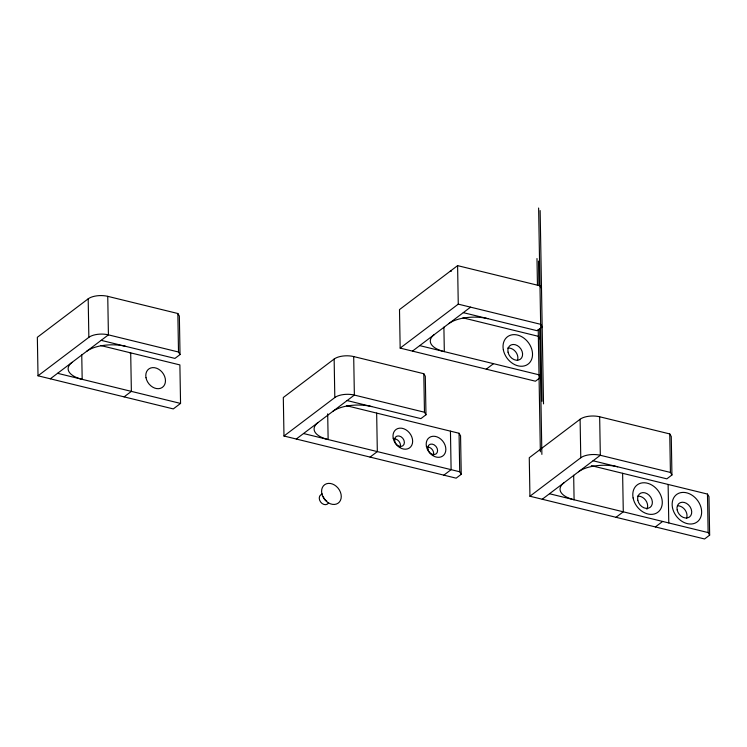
<?xml version="1.0" encoding="UTF-8"?>
<svg xmlns="http://www.w3.org/2000/svg" width="747" height="747" viewBox="0 0 747 747"><rect width="100%" height="100%" fill="white"/><g stroke="black" fill="none" stroke-linecap="round" stroke-linejoin="round"><path stroke-width="1.12" d="M101.153 340.343L174.938 358.411L180.027 354.564L179.355 316.056L177.842 313.507L107.745 296.344A14.286 6.265 -1 0 0 88.183 298.828L37.35 337.289L38.022 375.797L173.295 408.917L180.559 403.427L179.887 364.919L100.509 345.478M38.022 375.797L88.856 337.336A14.286 6.265 -1 0 1 108.418 334.852L178.514 352.014L180.027 354.564M50.32 378.813L108.418 334.852L107.745 296.344M130.127 353.303L130.697 352.873L131.369 391.381L124.105 396.872M347.112 400.56L420.897 418.628L425.977 414.781L425.304 376.273L423.801 373.724L353.695 356.562A14.286 6.265 -1 0 0 334.142 359.046L283.309 397.507L283.981 436.015L456.146 478.164L461.235 474.317L460.563 435.809L459.05 433.26L346.468 405.696M541.5 288.351L539.988 285.802L457.594 265.633L399.496 309.594L400.168 348.102L535.45 381.213L540.529 377.375L539.017 374.817L419.73 345.618M283.981 436.015L334.815 397.553A14.286 6.265 -1 0 1 354.367 395.07L424.473 412.232L425.977 414.781M400.168 348.102L458.266 304.141L540.66 324.31L542.173 326.869L537.084 330.706L463.299 312.648M296.279 439.021L354.367 395.07L353.695 356.562M412.465 351.109L470.563 307.148M370.064 457.089L377.328 451.599L376.656 413.091M486.25 369.177L493.515 363.677M443.849 475.157L451.113 469.658L450.441 431.15M593.071 460.778L666.856 478.846L671.936 474.999L671.264 436.491L669.751 433.932L599.654 416.77A14.286 6.265 -1 0 0 580.102 419.254L529.268 457.724L529.94 496.232L704.57 538.979L709.65 535.132L708.978 496.624L707.465 494.075L591.307 465.642M529.94 496.232L580.774 457.771A14.286 6.265 -1 0 1 600.327 455.278L670.423 472.44L671.936 474.999M542.238 499.239L600.327 455.278L599.654 416.77M616.023 517.307L623.287 511.807L622.615 473.299M655.371 526.943L662.636 521.443M450.329 271.124L451.291 271.366M462.944 317.848L538.344 336.309L539.857 338.858M57.584 373.313L180.559 403.427M303.543 433.531L459.722 471.768L461.235 474.317M549.493 493.748L708.137 532.583L709.65 535.132M707.465 494.075L708.137 532.583M669.751 433.932L670.423 472.44M668.117 484.439L668.789 522.947M580.102 419.254L580.774 457.771M573.668 475.26L574.088 499.771A28.563 12.522 -1 0 1 564.022 482.758M540.137 210.57L543.517 403.884M538.624 208.021L542.005 401.326M538.503 261.077L538.923 285.531M539.679 328.615L541.874 454.391M536.99 258.527L537.457 285.307M538.232 329.558L540.361 451.832M457.594 265.633L458.266 304.141M459.05 433.26L459.722 471.768M443.895 327.13L444.325 351.632A28.563 12.522 -1 0 1 434.25 334.628M423.801 373.724L424.473 412.232M334.142 359.046L334.815 397.553M327.69 413.875L328.138 439.553A28.563 12.522 -1 0 1 318.063 422.541M177.842 313.507L178.514 352.014M88.183 298.828L88.856 337.336M81.75 354.834L82.179 379.336A28.563 12.522 -1 0 1 72.104 362.323M326.784 501.022A5.715 4.398 52.9 0 1 323.302 496.353M328.577 502.834A5.715 4.398 52.9 0 1 320.575 501.956A5.715 4.398 52.9 0 1 322.274 494.187M86.633 351.333A28.563 12.522 -1 0 1 125.748 346.365M448.779 323.638A28.563 12.522 -1 0 1 487.894 318.67M578.542 471.768A28.563 12.522 -1 0 1 617.657 466.8M637.443 496.251A8.572 6.602 52.9 0 1 645.66 500.247A8.572 6.602 52.9 0 1 646.902 509.211M677.473 505.803A8.572 6.602 52.9 0 1 685.008 509.874A8.572 6.602 52.9 0 1 686.549 518.222M507.671 348.111A8.572 6.602 52.9 0 1 515.635 351.772A8.572 6.602 52.9 0 1 517.419 360.456M332.583 411.55A28.563 12.522 -1 0 1 371.698 406.583M394.117 438.891A5.715 4.398 52.9 0 1 399.141 441.598A5.715 4.398 52.9 0 1 400.159 447.164M427.779 447.023A5.715 4.398 52.9 0 1 432.504 449.955A5.715 4.398 52.9 0 1 433.363 455.296M321.798 493.487A11.429 8.805 52.9 0 0 338.008 503.254A11.429 8.805 52.9 0 0 334.479 484.999A11.429 8.805 52.9 0 0 321.798 493.487M146.001 377.73A11.429 8.805 52.9 0 0 162.211 387.488A11.429 8.805 52.9 0 0 158.681 369.233A11.429 8.805 52.9 0 0 146.001 377.73M637.807 500.313A8.572 6.602 52.9 0 0 650.03 507.446A8.572 6.602 52.9 0 0 647.173 493.748A8.572 6.602 52.9 0 0 637.807 500.313M672.459 507.577A17.144 13.203 52.9 0 0 696.764 522.218A17.144 13.203 52.9 0 0 691.47 494.841A17.144 13.203 52.9 0 0 672.459 507.577M677.165 509.949A8.572 6.602 52.9 0 0 689.378 517.073A8.572 6.602 52.9 0 0 686.521 503.375A8.572 6.602 52.9 0 0 677.165 509.949M633.101 497.941A17.144 13.203 52.9 0 0 657.407 512.582A17.144 13.203 52.9 0 0 652.112 485.205A17.144 13.203 52.9 0 0 633.101 497.941M503.338 349.811A17.144 13.203 52.9 0 0 527.643 364.452A17.144 13.203 52.9 0 0 522.349 337.074A17.144 13.203 52.9 0 0 503.338 349.811M508.044 352.182A8.572 6.602 52.9 0 0 520.257 359.307A8.572 6.602 52.9 0 0 517.4 345.609A8.572 6.602 52.9 0 0 508.044 352.182M394.659 440.982A5.715 4.398 52.9 0 0 402.764 445.856A5.715 4.398 52.9 0 0 400.999 436.734A5.715 4.398 52.9 0 0 394.659 440.982M393.193 438.246A11.429 8.805 52.9 0 0 409.393 448.004A11.429 8.805 52.9 0 0 405.864 429.749A11.429 8.805 52.9 0 0 393.193 438.246M427.863 449.106A5.715 4.398 52.9 0 0 435.968 453.989A5.715 4.398 52.9 0 0 434.203 444.867A5.715 4.398 52.9 0 0 427.863 449.106M426.397 446.37A11.429 8.805 52.9 0 0 442.597 456.128A11.429 8.805 52.9 0 0 439.068 437.873A11.429 8.805 52.9 0 0 426.397 446.37"/></g></svg>
